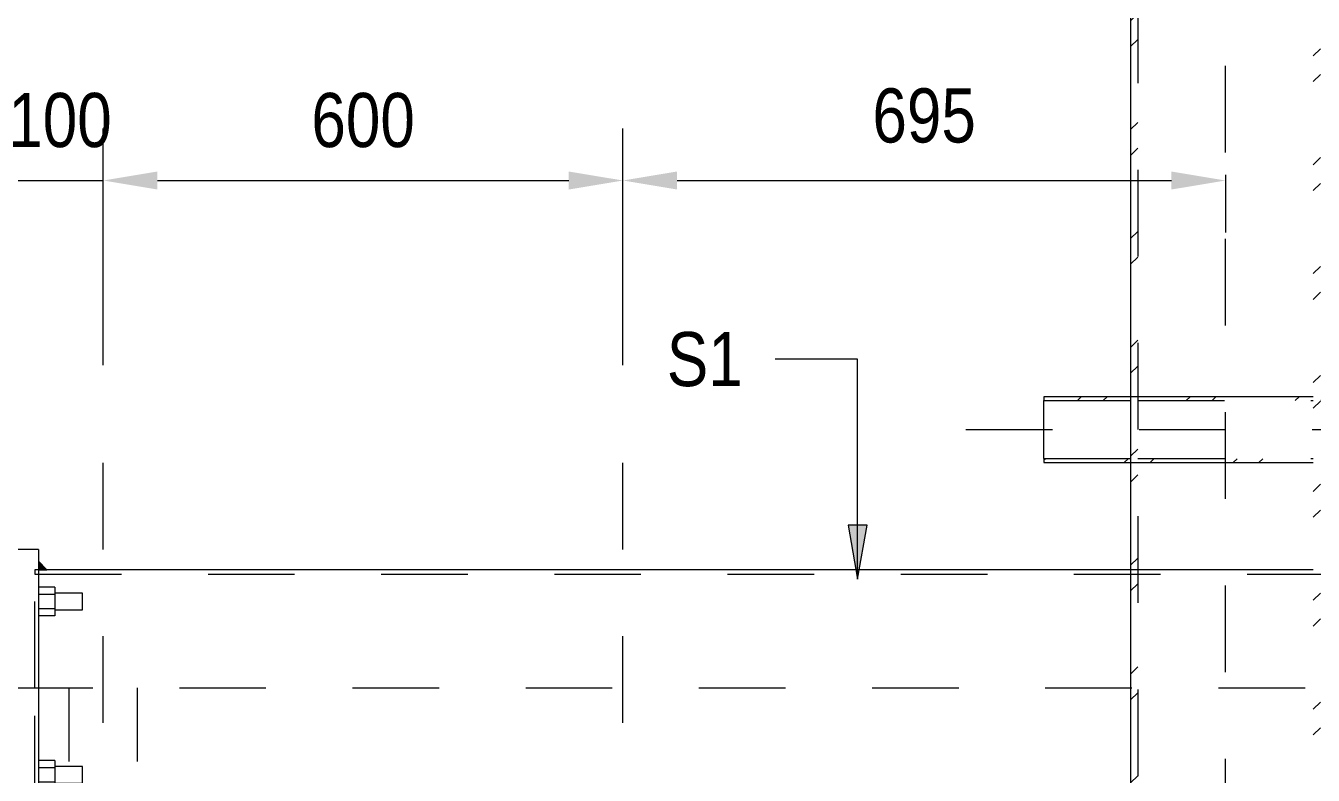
# Model space of a CAD drawing. Header units: metres. Extents: x -1109.9 to -1078.3, y 2.7 to 25.4.
# Drawn here: x -1104.248 to -1102.761, y 22.012 to 22.877 of the extents above; entities that cross this region are included whole.
import ezdxf

# ---------------------------------------------------------------- set-up
doc = ezdxf.new("R2010")
doc.units = ezdxf.units.M
doc.linetypes.add('JacobsCenter', pattern=[0.015, 0.009, -0.0015, 0.003, -0.0015])
doc.linetypes.add('JacobsDash', pattern=[0.0045, 0.003, -0.0015])
doc.layers.get('Defpoints').update_dxf_attribs({"color": 41})
for name, color, linetype, lineweight in [('A-ANNO-DIMS', 7, 'Continuous', 9), ('A-DETL', 7, 'Continuous', 13), ('A-DETL-GENF', 7, 'Continuous', 9), ('A-GENM', 7, 'Continuous', 35), ('G-ANNO-TEXT', 7, 'Continuous', 9), ('S-BEAM', 7, 'Continuous', 50), ('S-BEAM-HDLN', 7, 'JacobsDash', 18), ('S-FSTN', 7, 'Continuous', 18)]:
    doc.layers.add(name, color=color, linetype=linetype, lineweight=lineweight)
doc.styles.add('Arial Narrow', font='ARIALN.TTF', dxfattribs={"height": 0.0625})
doc.dimstyles.new('Dimension_Standard_O__mm_', dxfattribs={"dimscale": 0.3048, "dimtxt": 0.063964, "dimasz": 0.205052, "dimexe": 0.19685, "dimexo": 0.123031, "dimgap": 0.123031, "dimtad": 1, "dimdec": 0, "dimlfac": 1000, "dimzin": 0, "dimdsep": 46, "dimtxsty": 'Arial Narrow', "dimsah": 1, "dimcen": 0.09, "dimaunit": 1, "dimadec": 4, "dimazin": 0, "dimtfac": 1, "dimtdec": 4, "dimtix": 1, "dimtmove": 0, "dimatfit": 3, "dimfxl": 1, "dimtvp": 1, "dimtfill": 1, "dimtolj": 1, "dimtzin": 0, "dimlwd": 18, "dimlwe": 18, "dimarcsym": 2})
pattern_1 = [(45, (-1107.369, 22.258), (-0.0628618, 0.0628618), []), (45, (-1107.369, 22.354), (-0.0628618, 0.0628618), [])]

# ---------------------------------------------------------------- blocks, each defined once
blk = doc.blocks.new('T2D_STATIC SIGN BRACKET_BR-8_ - SIGN BRACKET 400x400-9299522-DRG-2873202 - TRUSS TYPE T3')
at = {"layer": 'A-GENM', "lineweight": 9}
h = blk.add_hatch(dxfattribs=at)
h.set_pattern_fill('FP_2', color=256, style=0, pattern_type=2)
h.set_pattern_definition(pattern_1)
h.paths.add_polyline_path([(-1107.7242, 22.373), (-1107.2549, 22.3731), (-1107.2549, 22.3776), (-1107.7242, 22.3775)])
h.paths.add_polyline_path([(-1107.7242, 22.4446), (-1107.2549, 22.4446), (-1107.2549, 22.4491), (-1107.7242, 22.4491)])
at = {"layer": 'S-BEAM-HDLN', "linetype": 'Continuous', "lineweight": 9}
h = blk.add_hatch(dxfattribs=at)
h.set_pattern_fill('FP_2', color=256, style=0, pattern_type=2)
h.set_pattern_definition(pattern_1)
h.paths.add_polyline_path([(-1107.624, 20.6111), (-1107.6158, 20.6111), (-1107.6158, 25.1111), (-1107.624, 25.1111), (-1107.624, 20.7205)])
h.paths.add_polyline_path([(-1107.4049, 20.6111), (-1107.4049, 25.1111), (-1107.4131, 25.1111), (-1107.4131, 20.6111), (-1107.4105, 20.6111)])
at = {"layer": 'A-GENM', "lineweight": 13}
for p, q in [((-1107.6158, 22.4491), (-1107.7242, 22.4491)), ((-1107.7242, 22.4491), (-1107.7242, 22.4447)), ((-1107.7242, 22.4111), (-1107.7242, 22.4446)), ((-1107.4131, 22.4491), (-1107.6157, 22.4491)), ((-1107.7242, 22.3776), (-1107.7242, 22.4111)), ((-1107.7242, 22.3775), (-1107.7242, 22.373)), ((-1107.7242, 22.373), (-1107.6158, 22.373)), ((-1107.6157, 22.373), (-1107.4131, 22.3731))]:
    blk.add_line(p, q, dxfattribs=at)
at = {"layer": 'S-BEAM', "lineweight": 13}
for p, q in [((-1107.624, 23.1275), (-1107.624, 22.4447)), ((-1107.624, 22.4446), (-1107.624, 22.3776)), ((-1107.624, 22.3775), (-1107.624, 21.6197))]:
    blk.add_line(p, q, dxfattribs=at)
at = {"layer": 'S-BEAM-HDLN', "lineweight": 13}
for p, q in [((-1107.6158, 25.1111), (-1107.6158, 20.6111)), ((-1107.7242, 22.4447), (-1107.7241, 22.4447)), ((-1107.724, 22.4447), (-1107.6158, 22.4447)), ((-1107.6157, 22.4447), (-1107.4131, 22.4447)), ((-1107.7242, 22.3776), (-1107.7241, 22.3776)), ((-1107.724, 22.3776), (-1107.6158, 22.3776)), ((-1107.6157, 22.3776), (-1107.4131, 22.3776))]:
    blk.add_line(p, q, dxfattribs=at)
blk = doc.blocks.new('Column Base Plate with Anchors_T2D - 25mm-V4-DRG-2873202 - TRUSS TYPE T3')
at = {"layer": 'S-FSTN', "lineweight": 13}
for p, q in [((-1108.9103, 21.9526), (-1108.9103, 22.2726)), ((-1108.8853, 22.2726), (-1108.9103, 22.2726)), ((-1108.8853, 22.2726), (-1108.8853, 22.2591)), ((-1108.8853, 22.2491), (-1108.8853, 21.9761)), ((-1108.9553, 22.2208), (-1108.9553, 22.2291)), ((-1108.9426, 22.2291), (-1108.9553, 22.2291)), ((-1108.9426, 22.2291), (-1108.9426, 22.2208)), ((-1108.8663, 22.2291), (-1108.8853, 22.2291)), ((-1108.8663, 22.2291), (-1108.8663, 22.2208)), ((-1108.9553, 22.2044), (-1108.9553, 22.2208)), ((-1108.9426, 22.2208), (-1108.9553, 22.2208)), ((-1108.9353, 22.2221), (-1108.9426, 22.2221)), ((-1108.9426, 22.2208), (-1108.9426, 22.2044)), ((-1108.8663, 22.2208), (-1108.8853, 22.2208)), ((-1108.8345, 22.2221), (-1108.8663, 22.2221)), ((-1108.8663, 22.2208), (-1108.8663, 22.2044)), ((-1108.8345, 22.2031), (-1108.8345, 22.2221)), ((-1108.9553, 22.1961), (-1108.9553, 22.2044)), ((-1108.9426, 22.2044), (-1108.9553, 22.2044)), ((-1108.9426, 22.2044), (-1108.9426, 22.1961)), ((-1108.9426, 22.2031), (-1108.9353, 22.2031)), ((-1108.8853, 22.2044), (-1108.8663, 22.2044)), ((-1108.8663, 22.2044), (-1108.8663, 22.1961)), ((-1108.8663, 22.2031), (-1108.8345, 22.2031)), ((-1108.9553, 22.1961), (-1108.9426, 22.1961)), ((-1108.8663, 22.1961), (-1108.8853, 22.1961)), ((-1108.9553, 22.0208), (-1108.9553, 22.0291)), ((-1108.9426, 22.0291), (-1108.9553, 22.0291)), ((-1108.9553, 22.0044), (-1108.9553, 22.0208)), ((-1108.9426, 22.0208), (-1108.9553, 22.0208)), ((-1108.9426, 22.0291), (-1108.9426, 22.0208)), ((-1108.9353, 22.0221), (-1108.9426, 22.0221)), ((-1108.9426, 22.0208), (-1108.9426, 22.0044)), ((-1108.8663, 22.0291), (-1108.8853, 22.0291)), ((-1108.8663, 22.0208), (-1108.8853, 22.0208)), ((-1108.8663, 22.0291), (-1108.8663, 22.0208)), ((-1108.8345, 22.0221), (-1108.8663, 22.0221)), ((-1108.8663, 22.0208), (-1108.8663, 22.0044)), ((-1108.8345, 22.0031), (-1108.8345, 22.0221)), ((-1108.9553, 21.9961), (-1108.9553, 22.0044)), ((-1108.9426, 22.0044), (-1108.9553, 22.0044)), ((-1108.9553, 21.9961), (-1108.9426, 21.9961)), ((-1108.9426, 22.0044), (-1108.9426, 21.9961)), ((-1108.9426, 22.0031), (-1108.9353, 22.0031)), ((-1108.8853, 22.0044), (-1108.8663, 22.0044)), ((-1108.8663, 21.9961), (-1108.8853, 21.9961)), ((-1108.8663, 22.0044), (-1108.8663, 21.9961)), ((-1108.8663, 22.0031), (-1108.8345, 22.0031)), ((-1108.8853, 21.9661), (-1108.8853, 21.9526)), ((-1108.8853, 21.9526), (-1108.9103, 21.9526))]:
    blk.add_line(p, q, dxfattribs=at)
at = {"layer": 'S-FSTN', "linetype": 'JacobsDash', "lineweight": 13}
for p, q in [((-1108.9103, 22.2221), (-1108.9353, 22.2221)), ((-1108.9353, 22.2031), (-1108.9103, 22.2031)), ((-1108.9103, 22.0221), (-1108.9353, 22.0221)), ((-1108.9353, 22.0031), (-1108.9103, 22.0031))]:
    blk.add_line(p, q, dxfattribs=at)
blk = doc.blocks.new('WGA22_Str_Fra_Steel_CHS - 273_1x4_8 CHS-7775147-DRG-2873202 - TRUSS TYPE T3')
at = {"layer": 'A-DETL', "linetype": 'JacobsDash', "lineweight": 18}
blk.add_line((-1108.8894, 22.2443), (-1107.3049, 22.2443), dxfattribs=at)
blk = doc.blocks.new('WGA22_Str_Fra_Steel_CHS - 88_9x5 CHS-8748108-DRG-2873202 - TRUSS TYPE T3')
at = {"layer": 'A-DETL', "linetype": 'JacobsDash', "lineweight": 18}
for p, q in [((-1108.8498, 21.2279), (-1108.8498, 22.1129)), ((-1108.7709, 21.2279), (-1108.7709, 22.1129))]:
    blk.add_line(p, q, dxfattribs=at)
blk = doc.blocks.new('DIMBLOCK20-DRG-2873202 - TRUSS TYPE T3')
at = {"layer": 'A-ANNO-DIMS', "color": 0, "lineweight": 18, "transparency": 16777216}
for p, q in [((-1104.2584, 22.3101), (-1104.2584, 22.7587)), ((-1104.1584, 22.4856), (-1104.1584, 22.7587)), ((-1104.3209, 22.6987), (-1104.3834, 22.6987)), ((-1104.2584, 22.6987), (-1104.1584, 22.6987)), ((-1104.0959, 22.6987), (-1104.0334, 22.6987))]:
    blk.add_line(p, q, dxfattribs=at)
at = {"layer": 'A-ANNO-DIMS', "color": 0, "transparency": 16777216}
for points in [[(-1104.3209, 22.7091), (-1104.3209, 22.6883), (-1104.2584, 22.6987)], [(-1104.0959, 22.7091), (-1104.0959, 22.6883), (-1104.1584, 22.6987)]]:
    blk.add_solid(points, dxfattribs=at)
at = {"layer": 'Defpoints', "color": 0, "transparency": 16777216}
for p in [(-1104.1584, 22.6987), (-1104.1584, 22.4481), (-1104.2584, 22.2726)]:
    blk.add_point(p, dxfattribs=at)
at = {"layer": 'A-ANNO-DIMS', "color": 0, "lineweight": 18, "transparency": 16777216, "insert": (-1104.2084, 22.7681), "char_height": 0.0625, "width": 0.142549, "attachment_point": 5, "style": 'Arial Narrow', "bg_fill": 3, "box_fill_scale": 1.1, "bg_fill_color": 256, "bg_fill_true_color": 13158600, "bg_fill_transparency": 0}
blk.add_mtext('\\A1;100', dxfattribs=at)
blk = doc.blocks.new('DIMBLOCK21-DRG-2873202 - TRUSS TYPE T3')
at = {"layer": 'A-ANNO-DIMS', "color": 0, "lineweight": 18, "transparency": 16777216}
for p, q in [((-1104.1584, 22.4856), (-1104.1584, 22.7587)), ((-1103.5584, 22.4856), (-1103.5584, 22.7587)), ((-1104.0959, 22.6987), (-1103.6209, 22.6987))]:
    blk.add_line(p, q, dxfattribs=at)
at = {"layer": 'A-ANNO-DIMS', "color": 0, "transparency": 16777216}
for points in [[(-1104.0959, 22.7091), (-1104.0959, 22.6883), (-1104.1584, 22.6987)], [(-1103.6209, 22.7091), (-1103.6209, 22.6883), (-1103.5584, 22.6987)]]:
    blk.add_solid(points, dxfattribs=at)
at = {"layer": 'Defpoints', "color": 0, "transparency": 16777216}
for p in [(-1103.5584, 22.6987), (-1104.1584, 22.4481), (-1103.5584, 22.4481)]:
    blk.add_point(p, dxfattribs=at)
at = {"layer": 'A-ANNO-DIMS', "color": 0, "lineweight": 18, "transparency": 16777216, "insert": (-1103.8584, 22.7681), "char_height": 0.0625, "width": 0.142549, "attachment_point": 5, "style": 'Arial Narrow', "bg_fill": 3, "box_fill_scale": 1.1, "bg_fill_color": 256, "bg_fill_true_color": 13158600, "bg_fill_transparency": 0}
blk.add_mtext('\\A1;600', dxfattribs=at)
blk = doc.blocks.new('DIMBLOCK22-DRG-2873202 - TRUSS TYPE T3')
at = {"layer": 'A-ANNO-DIMS', "color": 0, "lineweight": 18, "transparency": 16777216}
for p, q in [((-1103.5584, 22.4856), (-1103.5584, 22.7587)), ((-1102.8625, 22.7054), (-1102.8625, 22.6387)), ((-1103.4959, 22.6987), (-1102.925, 22.6987))]:
    blk.add_line(p, q, dxfattribs=at)
at = {"layer": 'A-ANNO-DIMS', "color": 0, "transparency": 16777216}
for points in [[(-1103.4959, 22.7091), (-1103.4959, 22.6883), (-1103.5584, 22.6987)], [(-1102.925, 22.7091), (-1102.925, 22.6883), (-1102.8625, 22.6987)]]:
    blk.add_solid(points, dxfattribs=at)
at = {"layer": 'Defpoints', "color": 0, "transparency": 16777216}
for p in [(-1102.8625, 22.7429), (-1102.8625, 22.6987), (-1103.5584, 22.4481)]:
    blk.add_point(p, dxfattribs=at)
at = {"layer": 'A-ANNO-DIMS', "color": 0, "lineweight": 18, "transparency": 16777216, "insert": (-1103.2105, 22.7734), "char_height": 0.0625, "width": 0.142549, "attachment_point": 5, "style": 'Arial Narrow', "bg_fill": 3, "box_fill_scale": 1.1, "bg_fill_color": 256, "bg_fill_true_color": 13158600, "bg_fill_transparency": 0}
blk.add_mtext('\\A1;695\u200e', dxfattribs=at)

msp = doc.modelspace()

# ---------------------------------------------------------------- hatches: boundary and pattern name
at = {"layer": 'A-DETL-GENF'}
msp.add_hatch(color=256, dxfattribs=at).paths.add_polyline_path([(-1104.2237, 22.2491), (-1104.2334, 22.2591), (-1104.2334, 22.2491), (-1104.2287, 22.2491)])
at = {"layer": 'G-ANNO-TEXT'}
msp.add_hatch(color=256, dxfattribs=at).paths.add_polyline_path([(-1103.2874, 22.2383), (-1103.2764, 22.3008), (-1103.2984, 22.3008)])

# ---------------------------------------------------------------- linework, layer by layer
at = {"layer": 'A-DETL', "linetype": 'JacobsCenter'}
for p, q in [((-1102.8625, 20.5312), (-1102.8625, 24.8312)), ((-1104.1584, 20.8726), (-1104.1584, 22.4481)), ((-1103.5584, 20.8726), (-1103.5584, 22.4481)), ((-1103.1623, 22.4111), (-1102.3223, 22.4111)), ((-1102.3706, 22.1126), (-1104.6706, 22.1126))]:
    msp.add_line(p, q, dxfattribs=at)
at = {"layer": 'A-DETL'}
for p, q in [((-1104.2334, 22.2591), (-1104.2334, 22.2491)), ((-1104.2237, 22.2491), (-1104.2334, 22.2591)), ((-1104.2334, 22.2491), (-1104.2237, 22.2491))]:
    msp.add_line(p, q, dxfattribs=at)
at = {"layer": 'A-DETL', "linetype": 'JacobsDash', "lineweight": 18}
msp.add_line((-1104.2375, 22.2443), (-1102.653, 22.2443), dxfattribs=at)
at = {"layer": 'G-ANNO-TEXT'}
for p, q in [((-1103.3751, 22.4926), (-1103.3825, 22.4926)), ((-1103.2874, 22.4926), (-1103.3751, 22.4926)), ((-1103.2874, 22.2383), (-1103.2874, 22.4926)), ((-1103.2764, 22.3008), (-1103.2984, 22.3008)), ((-1103.2984, 22.3008), (-1103.2874, 22.2383)), ((-1103.2874, 22.2383), (-1103.2764, 22.3008))]:
    msp.add_line(p, q, dxfattribs=at)
at = {"layer": 'S-BEAM', "lineweight": 13}
for p, q in [((-1102.9639, 22.2491), (-1104.2237, 22.2491)), ((-1102.7612, 22.2491), (-1102.9638, 22.2491))]:
    msp.add_line(p, q, dxfattribs=at)
at = {"layer": 'S-BEAM-HDLN', "lineweight": 13}
for p, q in [((-1104.2334, 22.2491), (-1104.2375, 22.2491)), ((-1104.2375, 22.2491), (-1104.2375, 22.2443)), ((-1104.2375, 22.2491), (-1104.2375, 22.2479)), ((-1104.2375, 22.1126), (-1104.2375, 22.2443)), ((-1104.2375, 21.9808), (-1104.2375, 22.1126))]:
    msp.add_line(p, q, dxfattribs=at)

# ---------------------------------------------------------------- block references
at = {"layer": 'A-DETL', "linetype": 'JacobsDash', "lineweight": 18}
for name in ['WGA22_Str_Fra_Steel_CHS - 273_1x4_8 CHS-7775147-DRG-2873202 - TRUSS TYPE T3', 'WGA22_Str_Fra_Steel_CHS - 88_9x5 CHS-8748108-DRG-2873202 - TRUSS TYPE T3']:
    msp.add_blockref(name, (4.6519, 0), dxfattribs=at)
at = {"layer": 'S-BEAM-HDLN', "lineweight": 13}
msp.add_blockref('T2D_STATIC SIGN BRACKET_BR-8_ - SIGN BRACKET 400x400-9299522-DRG-2873202 - TRUSS TYPE T3', (4.6519, 0), dxfattribs=at)
at = {"layer": 'S-FSTN', "linetype": 'JacobsDash', "lineweight": 13}
msp.add_blockref('Column Base Plate with Anchors_T2D - 25mm-V4-DRG-2873202 - TRUSS TYPE T3', (4.6519, 0), dxfattribs=at)

# ---------------------------------------------------------------- texts
at = {"layer": 'G-ANNO-TEXT', "insert": (-1103.5076, 22.5238), "char_height": 0.0625, "attachment_point": 1, "style": 'Arial Narrow', "bg_fill": 3, "box_fill_scale": 1, "bg_fill_color": 256, "bg_fill_transparency": 0}
msp.add_mtext('S1', dxfattribs=at)

# ---------------------------------------------------------------- next in the draw order: dimensions: what is measured, and where the dimension line sits
at = {"layer": 'A-ANNO-DIMS', "lineweight": 18}
dim = msp.add_linear_dim(base=(-1104.1584, 22.6987), p1=(-1104.2584, 22.2726), p2=(-1104.1584, 22.4481), dimstyle='Dimension_Standard_O__mm_', override={"dimpost": '<>', "dimfxl": 0.20202}, dxfattribs=at)
dim.commit()
dim.dimension.update_dxf_attribs({"geometry": 'DIMBLOCK20-DRG-2873202 - TRUSS TYPE T3', "text_midpoint": (-1104.2084, 22.7681)})

# ---------------------------------------------------------------- next in the draw order: dimensions: what is measured, and where the dimension line sits
dim = msp.add_linear_dim(base=(-1103.5584, 22.6987), p1=(-1104.1584, 22.4481), p2=(-1103.5584, 22.4481), dimstyle='Dimension_Standard_O__mm_', override={"dimpost": '<>', "dimfxl": 0.6}, dxfattribs=at)
dim.commit()
dim.dimension.update_dxf_attribs({"geometry": 'DIMBLOCK21-DRG-2873202 - TRUSS TYPE T3', "text_midpoint": (-1103.8584, 22.7681)})

# ---------------------------------------------------------------- next in the draw order: dimensions: what is measured, and where the dimension line sits
dim = msp.add_linear_dim(base=(-1102.8625, 22.6987), p1=(-1103.5584, 22.4481), p2=(-1102.8625, 22.7429), text='695\u200e', dimstyle='Dimension_Standard_O__mm_', override={"dimpost": '<>', "dimfxl": 0.755726}, dxfattribs=at)
dim.commit()
dim.dimension.update_dxf_attribs({"geometry": 'DIMBLOCK22-DRG-2873202 - TRUSS TYPE T3', "text_midpoint": (-1103.2105, 22.7734)})

doc.saveas('drawing.dxf')
